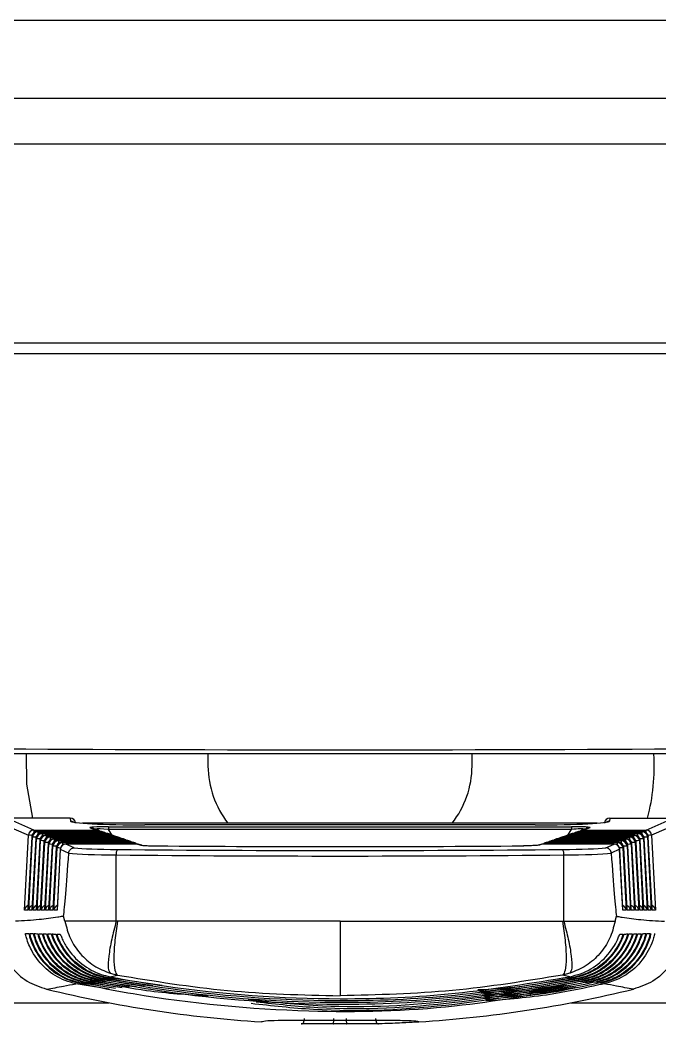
# Model space of a CAD drawing. Extents: x 7 to 135, y 1 to 99.
# Drawn here: x 56.615 to 57.778, y 10.955 to 12.779 of the extents above; entities that cross this region are included whole.
import ezdxf

# ---------------------------------------------------------------- set-up
doc = ezdxf.new("R2010")
doc.units = 0
doc.header["$MEASUREMENT"] = 0
doc.layers.add('OBJECT', color=7, linetype='CONTINUOUS')

msp = doc.modelspace()

# ---------------------------------------------------------------- linework, layer by layer
at = {"layer": 'OBJECT'}
for p, q in [((55.0305, 12.7794), (59.3622, 12.7794)), ((55.0305, 12.6374), (59.3205, 12.6374)), ((59.3021, 12.5537), (55.0906, 12.5537)), ((55.7218, 12.193), (58.6709, 12.193)), ((58.6824, 12.1729), (55.7103, 12.1729)), ((57.864, 11.4454), (56.5286, 11.4454)), ((56.9564, 11.4454), (56.9564, 11.4234)), ((57.4364, 11.4234), (57.4364, 11.4454)), ((56.5809, 11.3193), (56.6299, 11.2977)), ((56.6398, 11.3072), (56.5908, 11.3288)), ((56.7058, 11.3288), (56.5908, 11.3288)), ((56.7058, 11.3288), (56.7063, 11.3234)), ((56.7058, 11.3288), (56.7058, 11.3288)), ((57.6641, 11.3196), (56.7286, 11.3196)), ((56.7754, 11.3132), (57.6173, 11.3132)), ((56.7754, 11.3132), (56.7754, 11.3082)), ((57.5514, 11.3164), (56.8414, 11.3164)), ((57.5514, 11.3164), (56.8414, 11.3164)), ((56.8414, 11.3164), (56.8414, 11.3164)), ((57.5514, 11.3164), (57.5514, 11.3164)), ((57.6173, 11.3132), (57.6173, 11.3082)), ((57.6869, 11.3288), (57.6865, 11.3234)), ((57.6869, 11.3288), (57.8019, 11.3288)), ((57.6869, 11.3288), (57.6869, 11.3288)), ((57.7529, 11.3072), (57.802, 11.3288)), ((57.8118, 11.3193), (57.7628, 11.2977)), ((56.6229, 11.1618), (56.6299, 11.2977)), ((56.6359, 11.2951), (56.6288, 11.163)), ((56.6359, 11.2951), (56.6288, 11.1618)), ((56.6305, 11.1618), (56.6373, 11.2945)), ((56.6373, 11.2945), (56.6359, 11.2951)), ((56.6359, 11.2951), (56.6359, 11.2951)), ((56.6398, 11.3072), (56.7536, 11.3072)), ((56.6398, 11.3072), (56.6398, 11.3025)), ((56.7614, 11.3045), (56.6459, 11.3045)), ((56.6459, 11.3045), (56.6473, 11.3039)), ((56.7614, 11.3045), (56.6459, 11.3045)), ((56.6459, 11.3045), (56.6459, 11.3045)), ((56.6473, 11.3039), (56.7631, 11.3039)), ((56.6473, 11.3039), (56.6473, 11.2992)), ((56.7709, 11.3013), (56.6533, 11.3013)), ((56.6533, 11.3013), (56.6547, 11.3006)), ((56.7709, 11.3013), (56.6533, 11.3013)), ((56.6533, 11.3013), (56.6533, 11.3013)), ((56.6547, 11.3006), (56.7727, 11.3006)), ((56.6547, 11.3006), (56.6547, 11.296)), ((56.7804, 11.298), (56.6607, 11.298)), ((56.6607, 11.298), (56.6621, 11.2974)), ((56.7804, 11.298), (56.6607, 11.298)), ((56.6607, 11.298), (56.6607, 11.298)), ((56.6621, 11.2974), (56.7822, 11.2974)), ((56.6621, 11.2974), (56.6621, 11.2927)), ((56.7899, 11.2947), (56.6682, 11.2947)), ((56.6682, 11.2947), (56.6696, 11.2941)), ((56.7899, 11.2947), (56.6682, 11.2947)), ((56.6682, 11.2947), (56.6682, 11.2947)), ((56.7424, 11.3111), (56.7536, 11.3072)), ((56.7569, 11.3067), (56.7456, 11.3105)), ((56.7536, 11.3072), (56.7536, 11.3045)), ((56.7631, 11.3039), (56.7614, 11.3045)), ((56.7614, 11.3045), (56.7614, 11.3045)), ((56.7631, 11.3013), (56.7631, 11.3039)), ((56.7664, 11.3034), (56.7646, 11.304)), ((56.7727, 11.3006), (56.7709, 11.3013)), ((56.7709, 11.3013), (56.7709, 11.3013)), ((56.7727, 11.298), (56.7727, 11.3006)), ((56.7759, 11.3001), (56.7741, 11.3007)), ((57.6173, 11.3082), (56.7754, 11.3082)), ((56.7821, 11.2978), (56.7754, 11.3082)), ((56.7822, 11.2974), (56.7804, 11.298)), ((56.7804, 11.298), (56.7804, 11.298)), ((56.7822, 11.2947), (56.7822, 11.2974)), ((56.7854, 11.2968), (56.7836, 11.2975)), ((56.7917, 11.2941), (56.7899, 11.2947)), ((56.7899, 11.2947), (56.7899, 11.2947)), ((57.6028, 11.2947), (57.601, 11.2941)), ((57.7245, 11.2947), (57.6028, 11.2947)), ((57.7245, 11.2947), (57.6028, 11.2947)), ((57.6028, 11.2947), (57.6028, 11.2947)), ((57.6091, 11.2975), (57.6073, 11.2968)), ((57.6123, 11.298), (57.6105, 11.2974)), ((57.6105, 11.2974), (57.7306, 11.2974)), ((57.6105, 11.2974), (57.6105, 11.2947)), ((57.6106, 11.2978), (57.6173, 11.3082)), ((57.732, 11.298), (57.6123, 11.298)), ((57.732, 11.298), (57.6123, 11.298)), ((57.6123, 11.298), (57.6123, 11.298)), ((57.6186, 11.3007), (57.6168, 11.3001)), ((57.6218, 11.3013), (57.62, 11.3006)), ((57.62, 11.3006), (57.738, 11.3006)), ((57.62, 11.3006), (57.62, 11.298)), ((57.7394, 11.3013), (57.6218, 11.3013)), ((57.7394, 11.3013), (57.6218, 11.3013)), ((57.6218, 11.3013), (57.6218, 11.3013)), ((57.6281, 11.304), (57.6263, 11.3034)), ((57.6313, 11.3045), (57.6296, 11.3039)), ((57.6296, 11.3039), (57.7455, 11.3039)), ((57.6296, 11.3039), (57.6296, 11.3013)), ((57.7469, 11.3045), (57.6313, 11.3045)), ((57.7469, 11.3045), (57.6313, 11.3045)), ((57.6313, 11.3045), (57.6313, 11.3045)), ((57.6471, 11.3105), (57.6358, 11.3067)), ((57.6503, 11.3111), (57.6391, 11.3072)), ((57.6391, 11.3072), (57.7529, 11.3072)), ((57.6391, 11.3045), (57.6391, 11.3072)), ((57.6468, 11.3104), (57.644, 11.3104)), ((57.7231, 11.2941), (57.7245, 11.2947)), ((57.7245, 11.2947), (57.7245, 11.2947)), ((57.7306, 11.2974), (57.732, 11.298)), ((57.7306, 11.2927), (57.7306, 11.2974)), ((57.732, 11.298), (57.732, 11.298)), ((57.738, 11.3006), (57.7394, 11.3013)), ((57.738, 11.296), (57.738, 11.3006)), ((57.7394, 11.3013), (57.7394, 11.3013)), ((57.7455, 11.3039), (57.7469, 11.3045)), ((57.7455, 11.2992), (57.7455, 11.3039)), ((57.7469, 11.3045), (57.7469, 11.3045)), ((57.7529, 11.3025), (57.7529, 11.3072)), ((57.7568, 11.2951), (57.7554, 11.2945)), ((57.7554, 11.2945), (57.7622, 11.1618)), ((57.764, 11.163), (57.7568, 11.2951)), ((57.7639, 11.1618), (57.7568, 11.2951)), ((57.7568, 11.2951), (57.7568, 11.2951)), ((57.7628, 11.2977), (57.7698, 11.1618)), ((56.6433, 11.2918), (56.6364, 11.163)), ((56.6434, 11.2918), (56.6364, 11.1618)), ((56.6381, 11.1618), (56.6448, 11.2912)), ((56.6434, 11.2918), (56.6433, 11.2918)), ((56.6448, 11.2912), (56.6434, 11.2918)), ((56.6507, 11.2885), (56.644, 11.163)), ((56.6508, 11.2885), (56.644, 11.1618)), ((56.6457, 11.1618), (56.6522, 11.2879)), ((56.6508, 11.2885), (56.6507, 11.2885)), ((56.6522, 11.2879), (56.6508, 11.2885)), ((56.6582, 11.2853), (56.6516, 11.163)), ((56.6583, 11.2852), (56.6516, 11.1618)), ((56.6533, 11.1618), (56.6597, 11.2846)), ((56.6583, 11.2852), (56.6582, 11.2853)), ((56.6597, 11.2846), (56.6583, 11.2852)), ((56.6656, 11.282), (56.6592, 11.163)), ((56.6657, 11.282), (56.6592, 11.1618)), ((56.6609, 11.1618), (56.6671, 11.2814)), ((56.6657, 11.282), (56.6656, 11.282)), ((56.6671, 11.2814), (56.6657, 11.282)), ((56.6731, 11.2787), (56.6668, 11.163)), ((56.6731, 11.2787), (56.6668, 11.1618)), ((56.6685, 11.1618), (56.6746, 11.2781)), ((56.6696, 11.2941), (56.7917, 11.2941)), ((56.6696, 11.2941), (56.6696, 11.2894)), ((56.6746, 11.2781), (56.6731, 11.2787)), ((56.6731, 11.2787), (56.6731, 11.2787)), ((56.7994, 11.2915), (56.6756, 11.2915)), ((56.6756, 11.2915), (56.6756, 11.2914)), ((56.6756, 11.2914), (56.677, 11.2908)), ((56.7994, 11.2914), (56.6756, 11.2914)), ((56.677, 11.2908), (56.8012, 11.2908)), ((56.677, 11.2908), (56.677, 11.2862)), ((56.8089, 11.2882), (56.683, 11.2882)), ((56.683, 11.2882), (56.6845, 11.2875)), ((56.8089, 11.2882), (56.683, 11.2882)), ((56.683, 11.2882), (56.683, 11.2882)), ((56.6845, 11.2875), (56.8108, 11.2875)), ((56.6845, 11.2875), (56.6845, 11.2829)), ((56.8184, 11.2849), (56.6905, 11.2849)), ((56.6905, 11.2849), (56.6919, 11.2843)), ((56.8184, 11.2849), (56.6905, 11.2849)), ((56.6905, 11.2849), (56.6905, 11.2849)), ((56.6919, 11.2843), (56.8203, 11.2843)), ((56.6919, 11.2843), (56.6919, 11.2796)), ((56.828, 11.2816), (56.6979, 11.2816)), ((56.7132, 11.2749), (56.6979, 11.2816)), ((56.828, 11.2816), (56.6979, 11.2816)), ((56.6979, 11.2816), (56.6979, 11.2816)), ((56.7917, 11.2915), (56.7917, 11.2941)), ((56.795, 11.2936), (56.7932, 11.2942)), ((56.7994, 11.2914), (56.7994, 11.2915)), ((56.8012, 11.2908), (56.7994, 11.2914)), ((56.8012, 11.2882), (56.8012, 11.2908)), ((56.8045, 11.2903), (56.8027, 11.2909)), ((56.8108, 11.2875), (56.8089, 11.2882)), ((56.8089, 11.2882), (56.8089, 11.2882)), ((56.8108, 11.2849), (56.8108, 11.2875)), ((56.814, 11.287), (56.8122, 11.2876)), ((56.8203, 11.2843), (56.8184, 11.2849)), ((56.8184, 11.2849), (56.8184, 11.2849)), ((56.8203, 11.2816), (56.8203, 11.2843)), ((56.8235, 11.2837), (56.8217, 11.2844)), ((56.828, 11.2816), (56.8328, 11.28)), ((56.828, 11.2816), (56.828, 11.2816)), ((56.8361, 11.2794), (56.8312, 11.2811)), ((57.5615, 11.2811), (57.5567, 11.2794)), ((57.5648, 11.2816), (57.5599, 11.28)), ((57.6948, 11.2816), (57.5648, 11.2816)), ((57.6948, 11.2816), (57.5648, 11.2816)), ((57.5648, 11.2816), (57.5648, 11.2816)), ((57.571, 11.2844), (57.5692, 11.2837)), ((57.5743, 11.2849), (57.5724, 11.2843)), ((57.5724, 11.2843), (57.7008, 11.2843)), ((57.5724, 11.2843), (57.5724, 11.2816)), ((57.7022, 11.2849), (57.5743, 11.2849)), ((57.7022, 11.2849), (57.5743, 11.2849)), ((57.5743, 11.2849), (57.5743, 11.2849)), ((57.5805, 11.2876), (57.5787, 11.287)), ((57.5838, 11.2882), (57.582, 11.2875)), ((57.582, 11.2875), (57.7082, 11.2875)), ((57.582, 11.2875), (57.582, 11.2849)), ((57.7097, 11.2882), (57.5838, 11.2882)), ((57.7097, 11.2882), (57.5838, 11.2882)), ((57.5838, 11.2882), (57.5838, 11.2882)), ((57.59, 11.2909), (57.5882, 11.2903)), ((57.5933, 11.2914), (57.5915, 11.2908)), ((57.5915, 11.2908), (57.7157, 11.2908)), ((57.5915, 11.2908), (57.5915, 11.2882)), ((57.7171, 11.2915), (57.5933, 11.2915)), ((57.5933, 11.2915), (57.5933, 11.2914)), ((57.7171, 11.2914), (57.5933, 11.2914)), ((57.5996, 11.2942), (57.5977, 11.2936)), ((57.601, 11.2941), (57.7231, 11.2941)), ((57.601, 11.2941), (57.601, 11.2915)), ((57.6796, 11.2749), (57.6948, 11.2816)), ((57.6948, 11.2816), (57.6948, 11.2816)), ((57.7008, 11.2843), (57.7022, 11.2849)), ((57.7008, 11.2796), (57.7008, 11.2843)), ((57.7022, 11.2849), (57.7022, 11.2849)), ((57.7082, 11.2875), (57.7097, 11.2882)), ((57.7082, 11.2829), (57.7082, 11.2875)), ((57.7097, 11.2882), (57.7097, 11.2882)), ((57.7157, 11.2908), (57.7171, 11.2914)), ((57.7157, 11.2862), (57.7157, 11.2908)), ((57.7171, 11.2914), (57.7171, 11.2915)), ((57.7196, 11.2787), (57.7182, 11.2781)), ((57.7182, 11.2781), (57.7242, 11.1618)), ((57.7259, 11.1618), (57.7196, 11.2787)), ((57.7197, 11.2787), (57.7196, 11.2787)), ((57.7259, 11.163), (57.7197, 11.2787)), ((57.7231, 11.2894), (57.7231, 11.2941)), ((57.727, 11.282), (57.7256, 11.2814)), ((57.7256, 11.2814), (57.7318, 11.1618)), ((57.7335, 11.1618), (57.727, 11.282)), ((57.7271, 11.282), (57.727, 11.282)), ((57.7335, 11.163), (57.7271, 11.282)), ((57.7345, 11.2852), (57.733, 11.2846)), ((57.733, 11.2846), (57.7394, 11.1618)), ((57.7411, 11.163), (57.7345, 11.2853)), ((57.7345, 11.2853), (57.7345, 11.2852)), ((57.7411, 11.1618), (57.7345, 11.2852)), ((57.7419, 11.2885), (57.7405, 11.2879)), ((57.7405, 11.2879), (57.747, 11.1618)), ((57.7487, 11.1618), (57.7419, 11.2885)), ((57.742, 11.2885), (57.7419, 11.2885)), ((57.7487, 11.163), (57.742, 11.2885)), ((57.7493, 11.2918), (57.7479, 11.2912)), ((57.7479, 11.2912), (57.7546, 11.1618)), ((57.7563, 11.1618), (57.7493, 11.2918)), ((57.7494, 11.2918), (57.7493, 11.2918)), ((57.7563, 11.163), (57.7494, 11.2918)), ((56.6805, 11.2754), (56.6744, 11.163)), ((56.6806, 11.2754), (56.6744, 11.1618)), ((56.6762, 11.1618), (56.682, 11.2748)), ((56.6806, 11.2754), (56.6805, 11.2754)), ((56.682, 11.2748), (56.6806, 11.2754)), ((56.6879, 11.2722), (56.682, 11.163)), ((56.688, 11.2722), (56.6821, 11.1618)), ((56.6879, 11.2722), (56.688, 11.2722)), ((56.688, 11.2722), (56.7034, 11.2654)), ((56.7034, 11.2654), (56.7034, 11.265)), ((56.7897, 11.1413), (56.7897, 11.2618)), ((57.6031, 11.1413), (57.6031, 11.2618)), ((57.7047, 11.2722), (57.6893, 11.2654)), ((57.6893, 11.2654), (57.6893, 11.265)), ((57.7107, 11.1618), (57.7047, 11.2722)), ((57.7047, 11.2722), (57.7048, 11.2722)), ((57.7107, 11.163), (57.7048, 11.2722)), ((57.7121, 11.2754), (57.7107, 11.2748)), ((57.7107, 11.2748), (57.7166, 11.1618)), ((57.7183, 11.1618), (57.7121, 11.2754)), ((57.7122, 11.2754), (57.7121, 11.2754)), ((57.7183, 11.163), (57.7122, 11.2754)), ((56.6288, 11.1618), (56.6229, 11.1618)), ((56.6364, 11.1618), (56.6305, 11.1618)), ((56.644, 11.1618), (56.6381, 11.1618)), ((56.6516, 11.1618), (56.6457, 11.1618)), ((56.6592, 11.1618), (56.6533, 11.1618)), ((56.6668, 11.1618), (56.6609, 11.1618)), ((56.6744, 11.1618), (56.6685, 11.1618)), ((56.6821, 11.1618), (56.6762, 11.1618)), ((56.6964, 11.1413), (56.694, 11.1504)), ((57.6964, 11.1413), (57.6987, 11.1504)), ((57.7166, 11.1618), (57.7107, 11.1618)), ((57.7242, 11.1618), (57.7183, 11.1618)), ((57.7318, 11.1618), (57.7259, 11.1618)), ((57.7394, 11.1618), (57.7335, 11.1618)), ((57.747, 11.1618), (57.7411, 11.1618)), ((57.7546, 11.1618), (57.7487, 11.1618)), ((57.7622, 11.1618), (57.7563, 11.1618)), ((57.7698, 11.1618), (57.7639, 11.1618)), ((56.7921, 11.1413), (56.7897, 11.1413)), ((57.6006, 11.1413), (57.6031, 11.1413)), ((56.7703, 11.0388), (56.772, 11.0392)), ((56.8729, 11.0245), (56.772, 11.0392)), ((56.7784, 11.0406), (56.7917, 11.0435)), ((56.7785, 11.0469), (56.7917, 11.0435)), ((57.6142, 11.0469), (57.601, 11.0435)), ((57.6144, 11.0406), (57.601, 11.0435)), ((57.6224, 11.0388), (57.6207, 11.0392)), ((56.7768, 11.0181), (56.7159, 11.0276)), ((56.7223, 11.0289), (56.7239, 11.0292)), ((56.7884, 11.0192), (56.7239, 11.0292)), ((56.7303, 11.0305), (56.7319, 11.0308)), ((56.8005, 11.0203), (56.7319, 11.0308)), ((56.7383, 11.0321), (56.7399, 11.0324)), ((56.8132, 11.0213), (56.7399, 11.0324)), ((56.7463, 11.0337), (56.7479, 11.0341)), ((56.8265, 11.0223), (56.7479, 11.0341)), ((56.7543, 11.0354), (56.756, 11.0358)), ((56.8408, 11.0231), (56.756, 11.0358)), ((56.7623, 11.0371), (56.764, 11.0375)), ((56.8561, 11.0239), (56.764, 11.0375)), ((57.6304, 11.0371), (57.6287, 11.0375)), ((57.634, 11.0319), (57.6464, 11.0337)), ((57.6384, 11.0354), (57.6368, 11.0358)), ((57.642, 11.0302), (57.6544, 11.0321)), ((57.6464, 11.0337), (57.6448, 11.0341)), ((57.6544, 11.0321), (57.6528, 11.0324)), ((57.6624, 11.0305), (57.6608, 11.0308)), ((57.6704, 11.0289), (57.6688, 11.0292)), ((56.6629, 11.0179), (56.6631, 11.0179)), ((57.7298, 11.0179), (57.7296, 11.0179)), ((55.2323, 10.9933), (56.7763, 10.9933)), ((57.6164, 10.9933), (59.1604, 10.9933)), ((57.053, 10.9583), (57.053, 10.9583)), ((57.1842, 10.9547), (57.1842, 10.9547)), ((57.2085, 10.9547), (57.2086, 10.9547)), ((57.3397, 10.9583), (57.3397, 10.9583))]:
    msp.add_line(p, q, dxfattribs=at)
at = {"layer": 'OBJECT', "flags": 128}
msp.add_lwpolyline([(56.626, 11.4454), (56.6268, 11.3907), (56.6372, 11.3288)], dxfattribs=at)
at = {"layer": 'OBJECT'}
for centre, radius, start, end in [((57.3819, 11.4234), 0.3855, 345.7843, 3.2599), ((57.1272, 11.4247), 0.1708, 180.4441, 218.0125), ((57.2656, 11.4247), 0.1708, 321.9878, 359.5555), ((56.7058, 11.3188), 0.01, 5, 90), ((56.7063, 11.3134), 0.01, 52.3718, 90.0208), ((57.6869, 11.3188), 0.01, 90, 175), ((57.6865, 11.3134), 0.01, 89.9795, 127.6278), ((56.6399, 11.2972), 0.01, 90.577, 176.7682), ((56.6172, 10.9068), 0.3911, 87.2056, 88.144), ((56.6459, 11.2945), 0.01, 90, 176.9163), ((56.646, 11.2945), 0.01, 90.5744, 176.7664), ((56.6474, 11.2939), 0.01, 90.577, 176.7682), ((56.6395, 11.2689), 0.0256, 80.5003, 94.8543), ((56.6533, 11.2913), 0.01, 90, 176.9163), ((56.6534, 11.2912), 0.01, 90.5814, 176.7629), ((56.6548, 11.2906), 0.01, 90.5779, 176.7665), ((56.6607, 11.288), 0.01, 90, 176.9163), ((56.6608, 11.288), 0.01, 90.5779, 176.7665), ((56.6622, 11.2873), 0.01, 90.5779, 176.7665), ((56.6682, 11.2847), 0.01, 90, 176.9163), ((56.6683, 11.2847), 0.01, 90.5779, 176.7665), ((56.7425, 11.3013), 0.00978, 71.0538, 90.4466), ((56.7537, 11.2974), 0.00975, 71.024, 90.4764), ((56.7536, 11.2972), 0.01, 47.2005, 71.0172), ((56.7614, 11.2945), 0.01, 71.0172, 90), ((56.7615, 11.2948), 0.00973, 71.0029, 90.4967), ((56.7632, 11.2942), 0.00975, 71.0246, 90.4758), ((56.7631, 11.2939), 0.01, 47.226, 71.0172), ((56.7709, 11.2913), 0.01, 71.0172, 90), ((56.771, 11.2915), 0.00975, 71.0121, 90.4673), ((56.7728, 11.2909), 0.00975, 71.0246, 90.4758), ((56.7727, 11.2907), 0.01, 47.2514, 71.0172), ((56.7804, 11.288), 0.01, 71.0172, 90), ((56.7805, 11.2882), 0.00979, 71.0557, 90.4447), ((56.7823, 11.2876), 0.00973, 71.0036, 90.4968), ((56.7822, 11.2874), 0.01, 47.2769, 71.0172), ((56.7899, 11.2847), 0.01, 71.0172, 90), ((56.79, 11.285), 0.00976, 71.0266, 90.4738), ((57.6028, 11.2847), 0.01, 90, 108.9828), ((57.6027, 11.285), 0.00975, 89.5234, 108.9753), ((57.6105, 11.2874), 0.01, 108.9828, 132.7231), ((57.6104, 11.2876), 0.00973, 89.5026, 108.9978), ((57.6123, 11.288), 0.01, 90, 108.9828), ((57.6122, 11.2882), 0.00978, 89.5542, 108.9463), ((57.62, 11.2907), 0.01, 108.9828, 132.7486), ((57.62, 11.2909), 0.00975, 89.525, 108.9754), ((57.6218, 11.2913), 0.01, 90, 108.9828), ((57.6218, 11.2915), 0.00975, 89.5317, 108.9872), ((57.6296, 11.2939), 0.01, 108.9828, 132.774), ((57.6295, 11.2942), 0.00975, 89.5237, 108.9767), ((57.6313, 11.2945), 0.01, 90, 108.9828), ((57.6313, 11.2948), 0.00973, 89.504, 108.9965), ((57.6391, 11.2972), 0.01, 108.9828, 132.7995), ((57.639, 11.2974), 0.00975, 89.525, 108.9754), ((57.6502, 11.3013), 0.00978, 89.5542, 108.9463), ((57.7245, 11.2847), 0.01, 3.0837, 90), ((57.7244, 11.2847), 0.01, 3.2301, 89.4238), ((57.7305, 11.2873), 0.01, 3.2335, 89.4221), ((57.732, 11.288), 0.01, 3.0837, 90), ((57.7319, 11.288), 0.01, 3.2335, 89.4221), ((57.7379, 11.2906), 0.01, 3.2335, 89.4221), ((57.7394, 11.2913), 0.01, 3.0837, 90), ((57.7393, 11.2912), 0.01, 3.2336, 89.4203), ((57.7454, 11.2939), 0.01, 3.2335, 89.4221), ((57.7469, 11.2945), 0.01, 3.0837, 90), ((57.7468, 11.2945), 0.01, 3.2336, 89.4256), ((57.7532, 11.2689), 0.0256, 85.1457, 99.4997), ((57.7528, 11.2972), 0.01, 3.2335, 89.4221), ((57.7687, 11.0736), 0.2242, 91.5068, 93.1436), ((56.6389, 11.0671), 0.2242, 86.8578, 88.4912), ((56.6506, 11.1686), 0.1193, 86.144, 89.21), ((56.6697, 11.2841), 0.01, 90.5736, 176.7672), ((56.6537, 11.06), 0.2247, 86.8612, 88.4871), ((56.6756, 11.2815), 0.01, 90, 176.9163), ((56.6757, 11.2814), 0.01, 90.5765, 176.7643), ((56.6771, 11.2808), 0.01, 90.5806, 176.7646), ((56.6611, 11.0549), 0.2265, 86.8713, 88.4819), ((56.683, 11.2782), 0.01, 90, 176.9163), ((56.6831, 11.2781), 0.01, 90.5814, 176.7629), ((56.6846, 11.2775), 0.01, 90.5814, 176.7629), ((56.6687, 11.0552), 0.2229, 86.8565, 88.4912), ((56.6905, 11.2749), 0.01, 90, 176.9163), ((56.6906, 11.2749), 0.01, 90.5779, 176.7665), ((56.692, 11.2742), 0.01, 90.5814, 176.7629), ((56.6979, 11.2716), 0.01, 90, 176.9163), ((56.698, 11.2716), 0.01, 90.5779, 176.7665), ((56.7918, 11.2844), 0.00973, 71.0036, 90.4968), ((56.7917, 11.2841), 0.01, 47.3024, 71.0172), ((56.7994, 11.2815), 0.01, 71.0172, 90), ((56.7995, 11.2817), 0.00973, 71.0036, 90.4968), ((56.8013, 11.2811), 0.00976, 71.0147, 90.4655), ((56.8012, 11.2808), 0.01, 47.3279, 71.0172), ((56.8089, 11.2782), 0.01, 71.0172, 90), ((56.809, 11.2784), 0.00975, 71.0128, 90.4675), ((56.8108, 11.2778), 0.00975, 71.0121, 90.4673), ((56.8108, 11.2776), 0.01, 47.3534, 71.0172), ((56.8184, 11.2749), 0.01, 71.0172, 90), ((56.8185, 11.2751), 0.00978, 71.0538, 90.4466), ((56.8204, 11.2745), 0.00975, 71.0121, 90.4673), ((56.8203, 11.2743), 0.01, 47.3789, 71.0172), ((56.828, 11.2716), 0.01, 71.0172, 90), ((56.828, 11.2719), 0.00975, 71.0246, 90.4758), ((56.8329, 11.2702), 0.00975, 71.0121, 90.4673), ((57.5598, 11.2702), 0.00975, 89.5333, 108.9872), ((57.5648, 11.2716), 0.01, 90, 108.9828), ((57.5647, 11.2719), 0.00975, 89.525, 108.9754), ((57.5724, 11.2743), 0.01, 108.9828, 132.6211), ((57.5724, 11.2745), 0.00975, 89.5333, 108.9872), ((57.5743, 11.2749), 0.01, 90, 108.9828), ((57.5742, 11.2751), 0.00978, 89.5528, 108.9476), ((57.582, 11.2776), 0.01, 108.9828, 132.6466), ((57.5819, 11.2778), 0.00975, 89.5317, 108.9872), ((57.5838, 11.2782), 0.01, 90, 108.9828), ((57.5837, 11.2784), 0.00975, 89.5317, 108.9872), ((57.5915, 11.2808), 0.01, 108.9828, 132.6721), ((57.5914, 11.2811), 0.00975, 89.5333, 108.9872), ((57.5933, 11.2815), 0.01, 90, 108.9828), ((57.5932, 11.2817), 0.00973, 89.504, 108.9965), ((57.601, 11.2841), 0.01, 108.9828, 132.6976), ((57.6009, 11.2844), 0.00973, 89.5024, 108.9964), ((57.6948, 11.2716), 0.01, 3.0837, 90), ((57.6947, 11.2716), 0.01, 3.2301, 89.4238), ((57.7007, 11.2742), 0.01, 3.2336, 89.4203), ((57.7022, 11.2749), 0.01, 3.0837, 90), ((57.7021, 11.2749), 0.01, 3.2335, 89.4221), ((57.7081, 11.2775), 0.01, 3.2336, 89.4203), ((57.7097, 11.2782), 0.01, 3.0837, 90), ((57.7096, 11.2781), 0.01, 3.2336, 89.4203), ((57.724, 11.0552), 0.2229, 91.5089, 93.1435), ((57.7156, 11.2808), 0.01, 3.2371, 89.4186), ((57.7171, 11.2815), 0.01, 3.0837, 90), ((57.717, 11.2814), 0.01, 3.2357, 89.4235), ((57.7316, 11.0549), 0.2265, 91.5181, 93.1287), ((57.723, 11.2841), 0.01, 3.2336, 89.4256), ((57.739, 11.0599), 0.2248, 91.5134, 93.1382), ((57.7421, 11.1686), 0.1193, 90.79, 93.856), ((57.7538, 11.0671), 0.2242, 91.5089, 93.1422), ((56.6761, 11.0519), 0.2229, 86.8601, 88.4926), ((56.8066, 11.2639), 0.0171, 152.4563, 187.0247), ((57.5861, 11.2639), 0.0171, 352.9758, 27.5465), ((57.7166, 11.0519), 0.223, 91.5076, 93.1398), ((57.1964, 13.2038), 2.25, 256.2899, 266.3463), ((57.1964, 13.2038), 2.25, 273.6537, 283.7101)]:
    msp.add_arc(centre, radius, start, end, dxfattribs=at)
for centre, major_axis, ratio, start_param, end_param in [((57.1964, 11.5703), (3.36, 0), 0.034921, 4.517012, 4.907766), ((56.8418, 11.3235), (0.1355, 0), 0.052561, 3.146183, 4.709383), ((56.7901, 11.3107), (0.0482, -0.0008), 0.049658, 1.8811, 3.292626), ((57.5509, 11.3235), (0.1355, 0), 0.052561, 4.715395, 6.278595), ((57.6026, 11.3107), (0.0482, 0.0008), 0.049658, 6.132152, 7.543678), ((56.7901, 11.3007), (0.04, -0.0068), 0.131783, 1.969122, 2.906286), ((57.6026, 11.3007), (0.04, 0.0068), 0.131783, 0.687541, 1.17247), ((57.6026, 11.3007), (0.04, 0.0068), 0.131783, 0.235307, 0.687541), ((57.1964, 11.3916), (2.1693, 0), 0.052827, 4.557874, 4.866904), ((56.8113, 13.431), (0.1191, 2.2897), 0.00637, 3.231059, 3.472172), ((56.8113, 11.2675), (0.12, 0), 0.048402, 3.594014, 4.530635), ((56.8113, 11.2775), (0.11, 0), 0.052802, 3.609101, 4.530635), ((57.1964, 11.3782), (2.25, 0), 0.052568, 4.530635, 4.894143), ((57.1964, 11.3882), (2.24, 0), 0.052802, 4.530635, 4.894143), ((57.5814, 11.2775), (0.11, 0), 0.052802, 4.894143, 5.815677), ((57.5814, 11.2675), (0.12, 0), 0.048402, 4.894143, 5.830764), ((57.5814, 13.431), (-0.1191, 2.2897), 0.00637, 2.811013, 3.052126), ((56.6328, 11.1613), (0.0077, 0.00731), 0.885668, 1.241251, 2.26901), ((56.6404, 11.1613), (0.0077, 0.00731), 0.885668, 1.241251, 2.26901), ((56.648, 11.1613), (0.0077, 0.00731), 0.885668, 1.241251, 2.26901), ((56.6556, 11.1613), (0.0077, 0.00731), 0.885668, 1.241251, 2.26901), ((56.6632, 11.1613), (0.0077, 0.00731), 0.885668, 1.241251, 2.26901), ((56.6708, 11.1613), (0.0077, 0.00731), 0.885668, 1.241251, 2.26901), ((56.6785, 11.1613), (0.0077, 0.00731), 0.885668, 1.241251, 2.26901), ((56.6861, 11.1613), (0.0077, 0.00731), 0.885668, 1.241251, 2.26901), ((57.7066, 11.1613), (0.0077, -0.00731), 0.885668, 0.872583, 1.900342), ((57.7143, 11.1613), (0.0077, -0.00731), 0.885668, 0.872583, 1.900342), ((57.7219, 11.1613), (0.0077, -0.00731), 0.885668, 0.872583, 1.900342), ((57.7295, 11.1613), (0.0077, -0.00731), 0.885668, 0.872583, 1.900342), ((57.7371, 11.1613), (0.0077, -0.00731), 0.885668, 0.872583, 1.900342), ((57.7447, 11.1613), (0.0077, -0.00731), 0.885668, 0.872583, 1.900342), ((57.7523, 11.1613), (0.0077, -0.00731), 0.885668, 0.872583, 1.900342), ((57.7599, 11.1613), (0.0077, -0.00731), 0.885668, 0.872583, 1.900342), ((57.1964, 10.947), (0.1429, 0), 0.054262, 1.485384, 1.656209)]:
    msp.add_ellipse(centre, major_axis=major_axis, ratio=ratio, start_param=start_param, end_param=end_param, dxfattribs=at)
for points, knots in [([(57.6456, 11.3124), (57.6447, 11.3125), (57.6416, 11.3128), (57.6321, 11.3131), (57.6231, 11.3132), (57.6179, 11.3132), (57.6173, 11.3132)], [0, 0, 0, 0, 0.16866, 0.528912, 0.947398, 1, 1, 1, 1]), ([(56.8328, 11.28), (56.8337, 11.2798), (56.8356, 11.2793), (56.843, 11.2789), (56.8523, 11.2785), (56.8592, 11.2785), (56.8625, 11.2784)], [0, 0, 0, 0, 0.261879, 0.524405, 0.776419, 1, 1, 1, 1]), ([(57.5599, 11.28), (57.559, 11.2798), (57.5571, 11.2793), (57.5497, 11.2789), (57.5404, 11.2785), (57.5335, 11.2785), (57.5302, 11.2784)], [0, 0, 0, 0, 0.261881, 0.524409, 0.776421, 1, 1, 1, 1]), ([(56.7034, 11.2654), (56.7036, 11.2665), (56.704, 11.2687), (56.7058, 11.2716), (56.7083, 11.2737), (56.7109, 11.2747), (56.7125, 11.2749), (56.7131, 11.2749), (56.7132, 11.2749)], [0, 0, 0, 0, 0.21929, 0.438496, 0.659236, 0.882987, 0.985832, 1, 1, 1, 1]), ([(57.6893, 11.2654), (57.6891, 11.2665), (57.6888, 11.2687), (57.687, 11.2716), (57.6844, 11.2737), (57.6818, 11.2747), (57.6802, 11.2749), (57.6796, 11.2749), (57.6796, 11.2749)], [0, 0, 0, 0, 0.219292, 0.438499, 0.659234, 0.883004, 0.985841, 1, 1, 1, 1]), ([(56.694, 11.1504), (56.6933, 11.1503), (56.6898, 11.1497), (56.675, 11.1475), (56.6466, 11.1435), (56.6211, 11.1421), (56.6068, 11.1413)], [0, 0, 0, 0, 0.0241478, 0.1207388, 0.5071031, 1, 1, 1, 1]), ([(57.6987, 11.1504), (57.6994, 11.1503), (57.7029, 11.1497), (57.7177, 11.1475), (57.7461, 11.1435), (57.7716, 11.1421), (57.7859, 11.1413)], [0, 0, 0, 0, 0.0241478, 0.1207388, 0.5071031, 1, 1, 1, 1]), ([(56.5714, 11.1341), (56.5727, 11.1206), (56.5754, 11.0937), (56.5962, 11.058), (56.626, 11.0306), (56.6508, 11.0221), (56.6629, 11.0179)], [0, 0, 0, 0, 0.253586, 0.507166, 0.760848, 1, 1, 1, 1]), ([(56.7897, 11.1413), (56.779, 11.1413), (56.7577, 11.1413), (56.7303, 11.1413), (56.7083, 11.1413), (56.7003, 11.1413), (56.6964, 11.1413)], [0, 0, 0, 0, 0.25, 0.5, 0.749999, 1, 1, 1, 1]), ([(56.6964, 11.1413), (56.6991, 11.1306), (56.7045, 11.1092), (56.7233, 11.0816), (56.748, 11.0592), (56.7683, 11.051), (56.7785, 11.0469)], [0, 0, 0, 0, 0.25, 0.499999, 0.750001, 1, 1, 1, 1]), ([(56.7897, 11.1413), (56.7867, 11.1301), (56.7806, 11.1071), (56.7755, 11.0768), (56.7743, 11.0543), (56.7771, 11.0493), (56.7785, 11.0469)], [0, 0, 0, 0, 0.241561, 0.499999, 0.758439, 1, 1, 1, 1]), ([(56.7921, 11.1413), (56.7903, 11.1296), (56.7866, 11.1052), (56.7848, 11.0734), (56.7863, 11.0503), (56.7899, 11.0457), (56.7917, 11.0435)], [0, 0, 0, 0, 0.24117, 0.499998, 0.75883, 1, 1, 1, 1]), ([(57.1964, 11.1413), (57.1286, 11.1413), (56.993, 11.1413), (56.8591, 11.1413), (56.7921, 11.1413)], [0, 0, 0, 0, 0.5, 1, 1, 1, 1]), ([(57.1964, 11.1413), (57.2641, 11.1413), (57.3997, 11.1413), (57.5337, 11.1413), (57.6006, 11.1413)], [0, 0, 0, 0, 0.5, 1, 1, 1, 1]), ([(57.1964, 11.1413), (57.1964, 11.1248), (57.1964, 11.0905), (57.1964, 11.0458), (57.1964, 11.0141), (57.1964, 11.0086), (57.1964, 11.006)], [0, 0, 0, 0, 0.240771, 0.499999, 0.759227, 1, 1, 1, 1]), ([(57.6006, 11.1413), (57.6024, 11.1296), (57.6061, 11.1052), (57.6079, 11.0734), (57.6064, 11.0503), (57.6028, 11.0457), (57.601, 11.0435)], [0, 0, 0, 0, 0.24117, 0.499998, 0.75883, 1, 1, 1, 1]), ([(57.6031, 11.1413), (57.606, 11.1301), (57.6122, 11.1071), (57.6172, 11.0768), (57.6184, 11.0543), (57.6156, 11.0493), (57.6142, 11.0469)], [0, 0, 0, 0, 0.241561, 0.499999, 0.758439, 1, 1, 1, 1]), ([(57.6031, 11.1413), (57.6137, 11.1413), (57.635, 11.1413), (57.6624, 11.1413), (57.6844, 11.1413), (57.6924, 11.1413), (57.6964, 11.1413)], [0, 0, 0, 0, 0.249998, 0.5, 0.749999, 1, 1, 1, 1]), ([(57.6964, 11.1413), (57.6936, 11.1306), (57.6882, 11.1092), (57.6695, 11.0816), (57.6447, 11.0592), (57.6244, 11.051), (57.6142, 11.0469)], [0, 0, 0, 0, 0.2499996, 0.4999992, 0.7500004, 1, 1, 1, 1]), ([(57.8214, 11.1341), (57.82, 11.1206), (57.8173, 11.0937), (57.7965, 11.058), (57.7667, 11.0306), (57.7419, 11.0221), (57.7298, 11.0179)], [0, 0, 0, 0, 0.253585, 0.507165, 0.760847, 1, 1, 1, 1]), ([(56.6245, 11.1192), (56.6254, 11.1192), (56.6274, 11.1191), (56.6295, 11.1191), (56.6307, 11.1191)], [0, 0, 0, 0, 0.412558, 1, 1, 1, 1]), ([(56.7159, 11.0276), (56.7094, 11.0294), (56.6899, 11.0348), (56.6608, 11.0532), (56.6378, 11.0816), (56.6279, 11.1051), (56.6251, 11.1165), (56.6245, 11.1192)], [0, 0, 0, 0, 0.147377, 0.444496, 0.741155, 0.94022, 1, 1, 1, 1]), ([(56.6307, 11.1191), (56.6314, 11.1165), (56.6337, 11.1074), (56.6422, 11.0861), (56.6623, 11.0587), (56.6922, 11.0375), (56.7137, 11.0314), (56.7223, 11.0289)], [0, 0, 0, 0, 0.0595535, 0.2080635, 0.505162, 0.8026077, 1, 1, 1, 1]), ([(56.6325, 11.119), (56.6334, 11.119), (56.6355, 11.119), (56.6375, 11.1189), (56.6388, 11.1189)], [0, 0, 0, 0, 0.412527, 1, 1, 1, 1]), ([(56.7239, 11.0292), (56.7174, 11.031), (56.6979, 11.0362), (56.6687, 11.0546), (56.6459, 11.0826), (56.636, 11.1055), (56.6332, 11.1164), (56.6325, 11.119)], [0, 0, 0, 0, 0.1489532, 0.4492609, 0.7491007, 0.9405017, 1, 1, 1, 1]), ([(56.6388, 11.1189), (56.6395, 11.1163), (56.6419, 11.1073), (56.6507, 11.0863), (56.6712, 11.0591), (56.7011, 11.0387), (56.7222, 11.0328), (56.7303, 11.0305)], [0, 0, 0, 0, 0.059279, 0.209423, 0.509832, 0.810599, 1, 1, 1, 1]), ([(56.7319, 11.0308), (56.7254, 11.0325), (56.7059, 11.0378), (56.6766, 11.056), (56.654, 11.0836), (56.6441, 11.1059), (56.6413, 11.1163), (56.6406, 11.1189)], [0, 0, 0, 0, 0.150605, 0.454245, 0.757411, 0.940777, 1, 1, 1, 1]), ([(56.6406, 11.1189), (56.6414, 11.1188), (56.6435, 11.1188), (56.6456, 11.1188), (56.6469, 11.1187)], [0, 0, 0, 0, 0.412499, 1, 1, 1, 1]), ([(56.6469, 11.1187), (56.6476, 11.1162), (56.6501, 11.1073), (56.6593, 11.0864), (56.6802, 11.0596), (56.7099, 11.0399), (56.7306, 11.0342), (56.7383, 11.0321)], [0, 0, 0, 0, 0.059003, 0.210855, 0.514733, 0.818979, 1, 1, 1, 1]), ([(56.6487, 11.1187), (56.6495, 11.1187), (56.6516, 11.1187), (56.6537, 11.1186), (56.655, 11.1186)], [0, 0, 0, 0, 0.412464, 1, 1, 1, 1]), ([(56.7399, 11.0324), (56.7334, 11.0341), (56.7139, 11.0393), (56.6846, 11.0574), (56.6621, 11.0846), (56.6522, 11.1064), (56.6494, 11.1162), (56.6487, 11.1187)], [0, 0, 0, 0, 0.152333, 0.45946, 0.766108, 0.941051, 1, 1, 1, 1]), ([(56.655, 11.1186), (56.6557, 11.1161), (56.6584, 11.1073), (56.6679, 11.0866), (56.6892, 11.06), (56.7188, 11.0411), (56.7391, 11.0357), (56.7463, 11.0337)], [0, 0, 0, 0, 0.058732, 0.212376, 0.519887, 0.827777, 1, 1, 1, 1]), ([(56.6568, 11.1186), (56.6577, 11.1185), (56.6598, 11.1185), (56.6619, 11.1185), (56.6631, 11.1184)], [0, 0, 0, 0, 0.41243, 1, 1, 1, 1]), ([(56.7479, 11.0341), (56.7415, 11.0358), (56.7219, 11.0409), (56.6925, 11.0589), (56.6703, 11.0856), (56.6604, 11.1068), (56.6576, 11.1161), (56.6568, 11.1186)], [0, 0, 0, 0, 0.154144, 0.464927, 0.775223, 0.941323, 1, 1, 1, 1]), ([(56.6631, 11.1184), (56.6639, 11.116), (56.6667, 11.1073), (56.6765, 11.0867), (56.6982, 11.0605), (56.7277, 11.0423), (56.7475, 11.0372), (56.7543, 11.0354)], [0, 0, 0, 0, 0.058464, 0.213983, 0.525306, 0.837021, 1, 1, 1, 1]), ([(56.665, 11.1184), (56.6659, 11.1184), (56.668, 11.1183), (56.6701, 11.1183), (56.6714, 11.1183)], [0, 0, 0, 0, 0.412399, 1, 1, 1, 1]), ([(56.756, 11.0358), (56.7495, 11.0374), (56.7299, 11.0424), (56.7004, 11.0604), (56.6784, 11.0866), (56.6686, 11.1072), (56.6658, 11.116), (56.665, 11.1184)], [0, 0, 0, 0, 0.156042, 0.470659, 0.784782, 0.941593, 1, 1, 1, 1]), ([(56.6714, 11.1183), (56.6722, 11.1159), (56.6751, 11.1073), (56.6852, 11.0869), (56.7073, 11.061), (56.7367, 11.0436), (56.756, 11.0387), (56.7623, 11.0371)], [0, 0, 0, 0, 0.058202, 0.21569, 0.531014, 0.846742, 1, 1, 1, 1]), ([(56.6732, 11.1182), (56.6741, 11.1182), (56.6762, 11.1182), (56.6784, 11.1181), (56.6796, 11.1181)], [0, 0, 0, 0, 0.412358, 1, 1, 1, 1]), ([(56.764, 11.0375), (56.7575, 11.0391), (56.7379, 11.0441), (56.7083, 11.0619), (56.6866, 11.0877), (56.6768, 11.1077), (56.674, 11.1159), (56.6732, 11.1182)], [0, 0, 0, 0, 0.158035, 0.476677, 0.794817, 0.94186, 1, 1, 1, 1]), ([(56.6796, 11.1181), (56.6804, 11.1158), (56.6835, 11.1072), (56.6939, 11.0871), (56.7165, 11.0616), (56.7456, 11.0449), (56.7645, 11.0403), (56.7703, 11.0388)], [0, 0, 0, 0, 0.057938, 0.217496, 0.53703, 0.856977, 1, 1, 1, 1]), ([(56.6815, 11.1181), (56.6824, 11.1181), (56.6845, 11.118), (56.6866, 11.118), (56.6879, 11.1179)], [0, 0, 0, 0, 0.412317, 1, 1, 1, 1]), ([(56.772, 11.0392), (56.7655, 11.0408), (56.7459, 11.0457), (56.7163, 11.0634), (56.6948, 11.0888), (56.6851, 11.1081), (56.6823, 11.1158), (56.6815, 11.1181)], [0, 0, 0, 0, 0.16013, 0.483, 0.805364, 0.942121, 1, 1, 1, 1]), ([(56.6879, 11.1179), (56.6888, 11.1157), (56.692, 11.1072), (56.7026, 11.0873), (56.7257, 11.0621), (56.7546, 11.0462), (56.773, 11.0418), (56.7784, 11.0406)], [0, 0, 0, 0, 0.057678, 0.219414, 0.543376, 0.867765, 1, 1, 1, 1]), ([(57.6144, 11.0406), (57.6209, 11.0422), (57.6405, 11.047), (57.6702, 11.0647), (57.6916, 11.0897), (57.7012, 11.1085), (57.704, 11.1157), (57.7048, 11.1179)], [0, 0, 0, 0, 0.16173, 0.488575, 0.814946, 0.942319, 1, 1, 1, 1]), ([(57.7112, 11.1181), (57.7104, 11.1158), (57.7073, 11.1072), (57.6969, 11.0871), (57.6743, 11.0617), (57.6453, 11.0452), (57.6265, 11.0406), (57.6207, 11.0392)], [0, 0, 0, 0, 0.057875, 0.218013, 0.538017, 0.858388, 1, 1, 1, 1]), ([(57.6224, 11.0388), (57.6289, 11.0405), (57.6485, 11.0454), (57.6782, 11.0631), (57.6997, 11.0886), (57.7095, 11.1081), (57.7123, 11.1158), (57.7131, 11.1181)], [0, 0, 0, 0, 0.159552, 0.481991, 0.803963, 0.942058, 1, 1, 1, 1]), ([(57.7195, 11.1182), (57.7187, 11.1159), (57.7157, 11.1072), (57.7057, 11.087), (57.6835, 11.0612), (57.6542, 11.0439), (57.635, 11.039), (57.6287, 11.0375)], [0, 0, 0, 0, 0.0581365, 0.2161779, 0.5319476, 0.8480671, 1, 1, 1, 1]), ([(57.6304, 11.0371), (57.6369, 11.0388), (57.6565, 11.0437), (57.6861, 11.0616), (57.7079, 11.0875), (57.7177, 11.1076), (57.7206, 11.1159), (57.7214, 11.1183)], [0, 0, 0, 0, 0.15748, 0.475731, 0.79352, 0.941795, 1, 1, 1, 1]), ([(57.7277, 11.1184), (57.727, 11.116), (57.7241, 11.1073), (57.7144, 11.0868), (57.6926, 11.0607), (57.6632, 11.0426), (57.6435, 11.0375), (57.6368, 11.0358)], [0, 0, 0, 0, 0.058404, 0.21445, 0.526193, 0.838268, 1, 1, 1, 1]), ([(57.6384, 11.0354), (57.6449, 11.0371), (57.6645, 11.0421), (57.694, 11.0601), (57.7161, 11.0865), (57.7259, 11.1072), (57.7288, 11.116), (57.7296, 11.1184)], [0, 0, 0, 0, 0.15551, 0.469779, 0.783593, 0.941533, 1, 1, 1, 1]), ([(57.7359, 11.1186), (57.7352, 11.1161), (57.7325, 11.1073), (57.723, 11.0866), (57.7016, 11.0602), (57.6721, 11.0413), (57.652, 11.036), (57.6448, 11.0341)], [0, 0, 0, 0, 0.0586738, 0.2128218, 0.5207284, 0.8289546, 1, 1, 1, 1]), ([(57.6464, 11.0337), (57.6529, 11.0354), (57.6725, 11.0405), (57.7019, 11.0586), (57.7242, 11.0854), (57.7341, 11.1067), (57.737, 11.1161), (57.7377, 11.1186)], [0, 0, 0, 0, 0.1536336, 0.4641077, 0.7741281, 0.9412649, 1, 1, 1, 1]), ([(57.744, 11.1187), (57.7433, 11.1162), (57.7408, 11.1073), (57.7316, 11.0865), (57.7107, 11.0597), (57.681, 11.0401), (57.6604, 11.0345), (57.6528, 11.0324)], [0, 0, 0, 0, 0.058946, 0.211288, 0.515534, 0.820094, 1, 1, 1, 1]), ([(57.6544, 11.0321), (57.6609, 11.0338), (57.6805, 11.039), (57.7099, 11.0571), (57.7324, 11.0844), (57.7423, 11.1063), (57.7451, 11.1162), (57.7459, 11.1187)], [0, 0, 0, 0, 0.151845, 0.458695, 0.765105, 0.940995, 1, 1, 1, 1]), ([(57.7521, 11.1189), (57.7514, 11.1163), (57.749, 11.1073), (57.7401, 11.0863), (57.7196, 11.0592), (57.6899, 11.0389), (57.6689, 11.0331), (57.6608, 11.0308)], [0, 0, 0, 0, 0.05922, 0.20983, 0.510596, 0.811654, 1, 1, 1, 1]), ([(57.6624, 11.0305), (57.6689, 11.0322), (57.6884, 11.0374), (57.7178, 11.0557), (57.7405, 11.0834), (57.7504, 11.1059), (57.7533, 11.1163), (57.7539, 11.1189)], [0, 0, 0, 0, 0.150135, 0.453529, 0.756485, 0.940718, 1, 1, 1, 1]), ([(57.7602, 11.119), (57.7595, 11.1164), (57.7572, 11.1074), (57.7487, 11.0862), (57.7285, 11.0588), (57.6987, 11.0378), (57.6773, 11.0316), (57.6688, 11.0292)], [0, 0, 0, 0, 0.059496, 0.20846, 0.505892, 0.803609, 1, 1, 1, 1]), ([(57.6704, 11.0289), (57.6769, 11.0306), (57.6964, 11.0359), (57.7257, 11.0543), (57.7486, 11.0824), (57.7586, 11.1055), (57.7613, 11.1165), (57.762, 11.1191)], [0, 0, 0, 0, 0.148503, 0.448597, 0.748256, 0.940444, 1, 1, 1, 1]), ([(57.7682, 11.1192), (57.7676, 11.1165), (57.7654, 11.1074), (57.7571, 11.086), (57.7374, 11.0584), (57.7075, 11.0367), (57.6857, 11.0303), (57.6768, 11.0276)], [0, 0, 0, 0, 0.0597779, 0.2071596, 0.5014128, 0.7959362, 1, 1, 1, 1]), ([(57.7048, 11.1179), (57.7057, 11.118), (57.7078, 11.118), (57.71, 11.118), (57.7112, 11.1181)], [0, 0, 0, 0, 0.412313, 1, 1, 1, 1]), ([(57.7131, 11.1181), (57.714, 11.1181), (57.7161, 11.1182), (57.7183, 11.1182), (57.7195, 11.1182)], [0, 0, 0, 0, 0.412352, 1, 1, 1, 1]), ([(57.7214, 11.1183), (57.7222, 11.1183), (57.7244, 11.1183), (57.7265, 11.1184), (57.7277, 11.1184)], [0, 0, 0, 0, 0.4123924, 1, 1, 1, 1]), ([(57.7296, 11.1184), (57.7304, 11.1184), (57.7326, 11.1185), (57.7347, 11.1185), (57.7359, 11.1186)], [0, 0, 0, 0, 0.412428, 1, 1, 1, 1]), ([(57.7377, 11.1186), (57.7386, 11.1186), (57.7407, 11.1186), (57.7428, 11.1187), (57.744, 11.1187)], [0, 0, 0, 0, 0.412462, 1, 1, 1, 1]), ([(57.7459, 11.1187), (57.7467, 11.1188), (57.7488, 11.1188), (57.7509, 11.1188), (57.7521, 11.1189)], [0, 0, 0, 0, 0.412496, 1, 1, 1, 1]), ([(57.7539, 11.1189), (57.7548, 11.1189), (57.7569, 11.119), (57.759, 11.119), (57.7602, 11.119)], [0, 0, 0, 0, 0.412529, 1, 1, 1, 1]), ([(56.7784, 11.0406), (56.7849, 11.0393), (56.8177, 11.0331), (56.9561, 11.0103), (57.1596, 10.9959), (57.4068, 11.0064), (57.545, 11.0292), (57.6144, 11.0406)], [0, 0, 0, 0, 0.023792, 0.118972, 0.500646, 0.749188, 1, 1, 1, 1]), ([(56.7917, 11.0435), (56.8582, 11.0327), (56.9922, 11.0108), (57.128, 11.0076), (57.1964, 11.006)], [0, 0, 0, 0, 0.496376, 1, 1, 1, 1]), ([(57.601, 11.0435), (57.5345, 11.0327), (57.4005, 11.0108), (57.2647, 11.0076), (57.1964, 11.006)], [0, 0, 0, 0, 0.496375, 1, 1, 1, 1]), ([(57.6207, 11.0392), (57.6142, 11.0379), (57.5814, 11.0317), (57.5239, 11.0206), (57.472, 11.0178), (57.4468, 11.0165)], [0, 0, 0, 0, 0.11392, 0.569662, 1, 1, 1, 1]), ([(56.6631, 11.0179), (56.6733, 11.0197), (56.6909, 11.0228), (56.7085, 11.0262), (56.7159, 11.0276)], [0, 0, 0, 0, 0.58145, 1, 1, 1, 1]), ([(56.7223, 11.0289), (56.7288, 11.0275), (56.7614, 11.0205), (56.8993, 10.9944), (57.1209, 10.9733), (57.3913, 10.98), (57.5515, 11.0087), (57.6246, 11.0218)], [0, 0, 0, 0, 0.0220153, 0.1100894, 0.4632467, 0.7550166, 1, 1, 1, 1]), ([(56.7303, 11.0305), (56.7368, 11.0291), (56.7505, 11.0261), (56.7643, 11.0236), (56.7715, 11.0223)], [0, 0, 0, 0, 0.47616, 1, 1, 1, 1]), ([(56.7383, 11.0321), (56.7448, 11.0307), (56.7585, 11.0278), (56.7723, 11.0254), (56.7796, 11.0241)], [0, 0, 0, 0, 0.476001, 1, 1, 1, 1]), ([(56.7463, 11.0337), (56.7528, 11.0324), (56.7855, 11.0258), (56.8552, 11.0121), (56.9194, 11.0082), (56.9569, 11.0059)], [0, 0, 0, 0, 0.0940427, 0.4702666, 1, 1, 1, 1]), ([(56.7543, 11.0354), (56.7609, 11.0341), (56.7935, 11.0275), (56.9318, 11.0033), (57.1431, 10.986), (57.4068, 10.9956), (57.5609, 11.0221), (57.6384, 11.0354)], [0, 0, 0, 0, 0.022484, 0.112433, 0.473117, 0.735078, 1, 1, 1, 1]), ([(56.7623, 11.0371), (56.7689, 11.0358), (56.8016, 11.0294), (56.9399, 11.0056), (57.1486, 10.9893), (57.4068, 10.9992), (57.5556, 11.0244), (57.6304, 11.0371)], [0, 0, 0, 0, 0.022904, 0.114532, 0.481954, 0.739618, 1, 1, 1, 1]), ([(56.7703, 11.0388), (56.7769, 11.0376), (56.8096, 11.0312), (56.948, 11.008), (57.1541, 10.9926), (57.4068, 11.0028), (57.5503, 11.0268), (57.6224, 11.0388)], [0, 0, 0, 0, 0.023339, 0.116711, 0.491124, 0.744318, 1, 1, 1, 1]), ([(57.0293, 10.9996), (57.0743, 10.9948), (57.1992, 10.9815), (57.3978, 10.9923), (57.5482, 11.0177), (57.6194, 11.0297)], [0, 0, 0, 0, 0.2284581, 0.6348059, 1, 1, 1, 1]), ([(57.0348, 10.9923), (57.0724, 10.9881), (57.1953, 10.9744), (57.3913, 10.9846), (57.546, 11.0113), (57.6163, 11.0234)], [0, 0, 0, 0, 0.1944711, 0.6341417, 1, 1, 1, 1]), ([(57.044, 10.9949), (57.0813, 10.9909), (57.2013, 10.9779), (57.3912, 10.9882), (57.5405, 11.0136), (57.6079, 11.025)], [0, 0, 0, 0, 0.1985889, 0.6379238, 1, 1, 1, 1]), ([(57.6287, 11.0375), (57.6222, 11.0362), (57.5895, 11.0298), (57.5303, 11.0183), (57.4768, 11.0153), (57.45, 11.0137)], [0, 0, 0, 0, 0.110804, 0.554083, 1, 1, 1, 1]), ([(57.6368, 11.0358), (57.6302, 11.0345), (57.5975, 11.028), (57.5367, 11.016), (57.4815, 11.0127), (57.4529, 11.011)], [0, 0, 0, 0, 0.10768, 0.538467, 1, 1, 1, 1]), ([(57.6448, 11.0341), (57.6382, 11.0328), (57.6056, 11.0261), (57.5429, 11.0136), (57.4859, 11.0101), (57.4555, 11.0082)], [0, 0, 0, 0, 0.104549, 0.522813, 1, 1, 1, 1]), ([(57.6528, 11.0324), (57.6463, 11.0311), (57.6136, 11.0244), (57.5491, 11.0113), (57.49, 11.0075), (57.4577, 11.0053)], [0, 0, 0, 0, 0.101413, 0.507119, 1, 1, 1, 1]), ([(57.6608, 11.0308), (57.6543, 11.0294), (57.6216, 11.0226), (57.5551, 11.009), (57.494, 11.0048), (57.4595, 11.0024)], [0, 0, 0, 0, 0.098265, 0.491387, 1, 1, 1, 1]), ([(57.6688, 11.0292), (57.6623, 11.0278), (57.6297, 11.0209), (57.5609, 11.0066), (57.4976, 11.0021), (57.4609, 10.9995)], [0, 0, 0, 0, 0.095111, 0.475612, 1, 1, 1, 1]), ([(57.6768, 11.0276), (57.6703, 11.0262), (57.6377, 11.0192), (57.5666, 11.0043), (57.5009, 10.9994), (57.4618, 10.9965)], [0, 0, 0, 0, 0.091948, 0.459796, 1, 1, 1, 1]), ([(57.7296, 11.0179), (57.7194, 11.0197), (57.7018, 11.0228), (57.6842, 11.0262), (57.6768, 11.0276)], [0, 0, 0, 0, 0.58145, 1, 1, 1, 1]), ([(57.053, 10.9583), (57.0545, 10.9591), (57.0575, 10.9606), (57.0819, 10.9614), (57.118, 10.9615), (57.1632, 10.9613), (57.2122, 10.9613), (57.2596, 10.9614), (57.2998, 10.9615), (57.328, 10.9609), (57.3389, 10.9597), (57.3396, 10.9586), (57.3397, 10.9583)], [0, 0, 0, 0, 0.106547, 0.213092, 0.319763, 0.426916, 0.534499, 0.642267, 0.74996, 0.857311, 0.964156, 1, 1, 1, 1]), ([(57.1842, 10.9547), (57.1681, 10.9548), (57.1478, 10.9548), (57.1298, 10.9549), (57.126, 10.9549)], [0, 0, 0, 0, 0.791809, 1, 1, 1, 1]), ([(57.1266, 10.9549), (57.1272, 10.955), (57.1283, 10.9551), (57.1298, 10.9568), (57.1309, 10.9593), (57.1315, 10.9619), (57.1317, 10.9637), (57.1317, 10.9644), (57.1317, 10.9647)], [0, 0, 0, 0, 0.214953, 0.429904, 0.644842, 0.85982, 0.951433, 1, 1, 1, 1]), ([(57.1842, 10.9547), (57.1843, 10.9548), (57.1845, 10.9549), (57.1847, 10.9565), (57.1849, 10.9589), (57.185, 10.9612), (57.185, 10.9632), (57.185, 10.964), (57.185, 10.9646)], [0, 0, 0, 0, 0.209941, 0.419882, 0.629817, 0.839761, 0.898228, 1, 1, 1, 1]), ([(57.2077, 10.9646), (57.2077, 10.964), (57.2077, 10.9632), (57.2077, 10.9612), (57.2078, 10.9589), (57.208, 10.9565), (57.2083, 10.9549), (57.2085, 10.9548), (57.2085, 10.9547)], [0, 0, 0, 0, 0.101772, 0.160239, 0.370183, 0.580117, 0.790058, 1, 1, 1, 1]), ([(57.2667, 10.9549), (57.2518, 10.9548), (57.233, 10.9548), (57.2128, 10.9547), (57.2085, 10.9547)], [0, 0, 0, 0, 0.791838, 1, 1, 1, 1]), ([(57.261, 10.9647), (57.261, 10.9644), (57.2611, 10.9637), (57.2612, 10.9619), (57.2618, 10.9593), (57.2629, 10.9568), (57.2644, 10.9551), (57.2655, 10.955), (57.2661, 10.9549)], [0, 0, 0, 0, 0.0485669, 0.1401811, 0.3551607, 0.5701003, 0.7850449, 1, 1, 1, 1]), ([(57.3397, 10.9583), (57.3382, 10.9582), (57.335, 10.958), (57.3105, 10.9566), (57.2845, 10.9554), (57.2684, 10.9549), (57.2661, 10.9549)], [0, 0, 0, 0, 0.315568, 0.631102, 0.947588, 1, 1, 1, 1])]:
    msp.add_open_spline(points, degree=3, knots=knots, dxfattribs=at)

doc.saveas('drawing.dxf')
